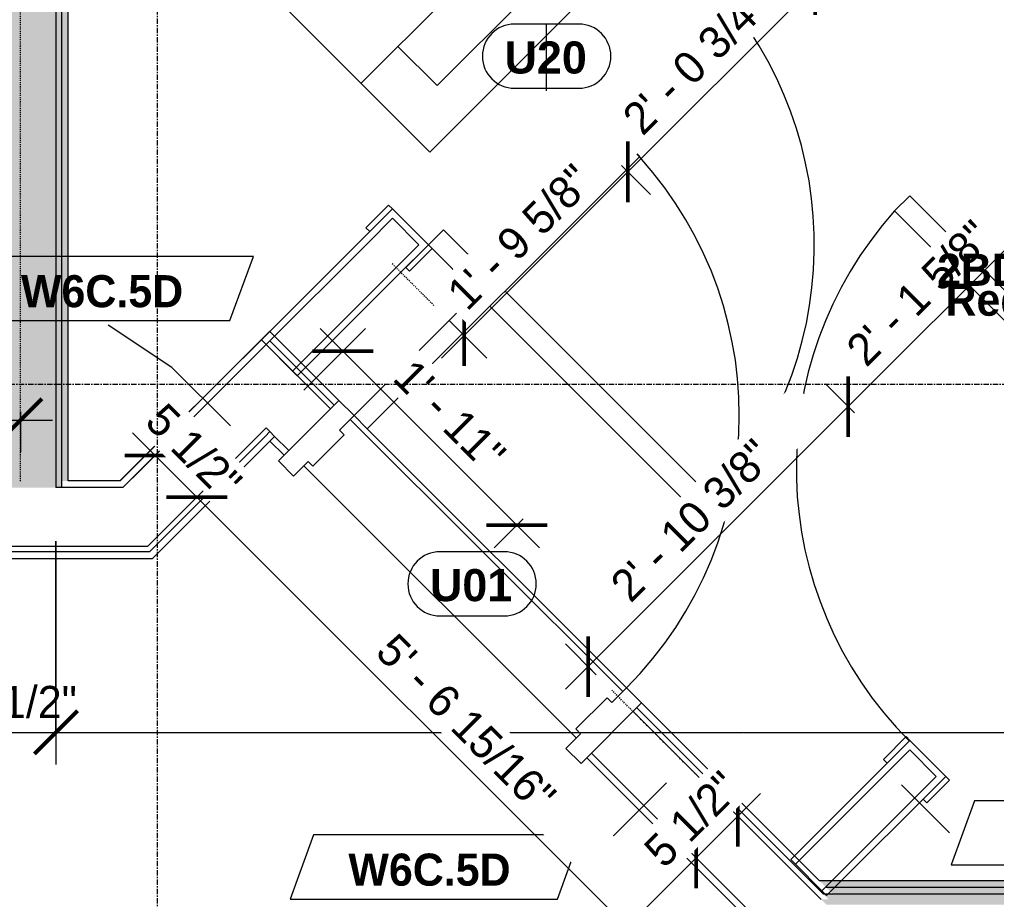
# Model space of a CAD drawing. Header units: inches. Extents: x -4058 to -1781, y 9814 to 12264.
# Drawn here: x -2513.2 to -2421.9, y 10419 to 10501.3 of the extents above; entities that cross this region are included whole.
import ezdxf

# ---------------------------------------------------------------- set-up
doc = ezdxf.new("R2010")
doc.units = ezdxf.units.IN
doc.header["$MEASUREMENT"] = 0
doc.linetypes.add('Dash 3_32_', pattern=[0.1875, 0.09375, -0.09375])
doc.linetypes.add('Grid Line 1_2_', pattern=[0.875, 0.5, -0.125, 0.125, -0.125])
for name, color, linetype, lineweight in [('0-1', 7, 'Continuous', 5), ('0-3', 8, 'Continuous', 9), ('A-ANNO-DIMS', 211, 'Continuous', 9), ('A-ANNO-DIMS-32', 211, 'Continuous', 9), ('A-AREA-IDEN', 2, 'Continuous', 9), ('A-DETL-1', 90, 'Dash 3_32_', 9), ('A-DOOR-1', 7, 'Continuous', 9), ('A-DOOR-2', 31, 'Continuous', 9), ('A-DOOR-FRAM-1', 7, 'Continuous', 9), ('A-DOOR-IDEN', 31, 'Continuous', 9), ('A-FLOR-1', 7, 'Continuous', 9), ('A-FLOR-2', 192, 'Continuous', 9), ('A-WALL-1', 7, 'Continuous', 9), ('A-WALL-2', 113, 'Continuous', 9), ('A-WALL-IDEN', 211, 'Continuous', 9), ('I-WALL-1', 1, 'Continuous', 18), ('I-WALL-2', 10, 'Continuous', 5), ('I-WALL-3', 7, 'Continuous', 9), ('P-SANR-FIXT', 6, 'Continuous', 9), ('S-GRID-1', 1, 'Grid Line 1_2_', 9)]:
    doc.layers.add(name, color=color, linetype=linetype, lineweight=lineweight)
doc.styles.add('Arial_B', font='arialbd.ttf', dxfattribs={"height": 3})
doc.styles.add('Century Gothic', font='ufonts.com_century-gothic.ttf', dxfattribs={"height": 3})
doc.styles.add('Century Gothic_B', font='GOTHICB.TTF', dxfattribs={"height": 3})
doc.dimstyles.new('MARKETING_DIMENSION', dxfattribs={"dimscale": 12, "dimtxt": 3.132505, "dimasz": 0.333333, "dimexe": 0.25, "dimexo": 0.166667, "dimgap": 0.041667, "dimtad": 1, "dimdec": 4, "dimrnd": 0.0625, "dimzin": 3, "dimdsep": 46, "dimlunit": 4, "dimtxsty": 'Century Gothic', "dimblk1": 'OBLIQUE', "dimblk2": 'OBLIQUE', "dimsah": 1, "dimcen": 0.09, "dimdle": 0.25, "dimazin": 0, "dimtfac": 1, "dimtdec": 4, "dimtix": 1, "dimtmove": 0, "dimatfit": 3, "dimfxl": 1, "dimtvp": 1, "dimtfill": 1, "dimfrac": 2, "dimtolj": 1, "dimtzin": 0, "dimarcsym": 2})
doc.dimstyles.new('THE_DIMENSION_STRING_2', dxfattribs={"dimscale": 12, "dimtxt": 3.132505, "dimasz": 0.333333, "dimexe": 0.25, "dimexo": 0.166667, "dimgap": 0.041667, "dimtad": 1, "dimdec": 4, "dimrnd": 0.0625, "dimzin": 3, "dimdsep": 46, "dimlunit": 4, "dimtxsty": 'Century Gothic', "dimblk1": 'OBLIQUE', "dimblk2": 'OBLIQUE', "dimsah": 1, "dimcen": 0.09, "dimdle": 0.25, "dimazin": 0, "dimtfac": 1, "dimtdec": 4, "dimtix": 1, "dimtmove": 0, "dimatfit": 3, "dimfxl": 1, "dimtvp": 1, "dimtfill": 1, "dimfrac": 2, "dimtolj": 1, "dimtzin": 0, "dimarcsym": 2})
doc.dimstyles.new('THE_DIMENSION_STRING_3', dxfattribs={"dimscale": 12, "dimtxt": 3.132505, "dimasz": 0.333333, "dimexe": 0.25, "dimexo": 0.166667, "dimgap": 0.041667, "dimtad": 1, "dimdec": 4, "dimrnd": 0.0625, "dimzin": 3, "dimdsep": 46, "dimlunit": 4, "dimtxsty": 'Century Gothic', "dimblk1": 'OBLIQUE', "dimblk2": 'OBLIQUE', "dimsah": 1, "dimcen": 0.09, "dimdle": 0.25, "dimazin": 0, "dimtfac": 1, "dimtdec": 4, "dimtix": 1, "dimtmove": 0, "dimatfit": 3, "dimfxl": 1, "dimtvp": 1, "dimtfill": 1, "dimfrac": 2, "dimtolj": 1, "dimtzin": 0, "dimarcsym": 2})

# ---------------------------------------------------------------- blocks, each defined once
blk = doc.blocks.new('CTR - 1st Phase - Shell_rvt-1-UNITS PLANS - 3RD FLOOR')
at = {"layer": 'A-FLOR-1'}
for p, q in [((-2486.646, 10459.594), (-2461.19, 10434.138)), ((-2461.19, 10434.138), (-2486.646, 10459.594))]:
    blk.add_line(p, q, dxfattribs=at)
blk = doc.blocks.new('HOLLOW METAL - UNIT DOOR-2191977-UNITS PLANS - 3RD FLOOR')
at = {"layer": 'A-DOOR-1'}
for p, q in [((16.25, -3.875), (18, -3.875)), ((16.25, -39.875), (16.25, -3.875)), ((18, -3.875), (18, -39.875)), ((18, -39.875), (16.25, -39.875))]:
    blk.add_line(p, q, dxfattribs=at)
blk.add_arc((18, -3.875), 36, 180, 270, dxfattribs=at)
at = {"layer": 'A-DOOR-FRAM-1'}
for p, q in [((-20, 4.125), (-18, 4.125)), ((-20, -3.875), (-20, 4.125)), ((-18, 4.125), (-18, 2.1875)), ((18, 4.125), (20, 4.125)), ((18, 2.1875), (18, 4.125)), ((20, 4.125), (20, -3.875)), ((-18, 2.1875), (-17.375, 2.1875)), ((-17.375, 2.1875), (-17.375, -1.9375)), ((17.375, 2.1875), (18, 2.1875)), ((17.375, -1.9375), (17.375, 2.1875)), ((-18, -1.9375), (-18, -3.875)), ((-17.375, -1.9375), (-18, -1.9375)), ((18, -1.9375), (17.375, -1.9375)), ((18, -3.875), (18, -1.9375)), ((-18, -3.875), (-20, -3.875)), ((20, -3.875), (18, -3.875))]:
    blk.add_line(p, q, dxfattribs=at)
blk = doc.blocks.new('CTR - 1st Phase - Common Walls_rvt-1-UNITS PLANS - 3RD FLOOR')
at = {"layer": 'I-WALL-1'}
blk.add_hatch(color=256, dxfattribs=at).paths.add_polyline_path([(-2509.311, 10458.164), (-2508.686, 10458.164), (-2508.686, 10843.139), (-2509.311, 10843.139), (-2509.311, 10463.591)], flags=0)
at = {"layer": 'I-WALL-2'}
for points in [[(-2509.811, 10457.539), (-2509.811, 10843.139), (-2515.311, 10843.139), (-2515.311, 10457.539)], [(-2509.311, 10457.539), (-2509.311, 10843.139), (-2509.811, 10843.139), (-2509.811, 10457.539)], [(-2076.174, 10420.164), (-2076.174, 10420.789), (-2438.471, 10420.789), (-2437.846, 10420.164), (-2088.016, 10420.164)], [(-2076.174, 10419.039), (-2076.174, 10419.539), (-2438.105, 10419.539), (-2437.605, 10419.039), (-2088.016, 10419.039)], [(-2076.174, 10419.539), (-2076.174, 10420.164), (-2437.846, 10420.164), (-2437.221, 10419.539), (-2088.016, 10419.539)], [(-2076.174, 10418.539), (-2076.174, 10419.039), (-2438.312, 10419.039), (-2437.812, 10418.539), (-2088.016, 10418.539)]]:
    blk.add_hatch(color=256, dxfattribs=at).paths.add_polyline_path(points, flags=0)
at = {"layer": 'A-WALL-1'}
for p, q in [((-2509.811, 10843.139), (-2509.811, 10458.164)), ((-2509.311, 10843.139), (-2509.311, 10458.164)), ((-2489.828, 10471.262), (-2489.386, 10471.704)), ((-2494.07, 10467.019), (-2490.181, 10470.908)), ((-2490.181, 10470.908), (-2489.828, 10471.262)), ((-2484.171, 10464.898), (-2490.181, 10470.908)), ((-2483.817, 10465.251), (-2489.828, 10471.262)), ((-2494.512, 10466.577), (-2494.07, 10467.019)), ((-2503.55, 10457.539), (-2494.512, 10466.577)), ((-2501.272, 10452.039), (-2490.623, 10462.688)), ((-2501.064, 10451.539), (-2490.269, 10462.334)), ((-2490.623, 10462.688), (-2490.181, 10463.13)), ((-2490.269, 10462.334), (-2489.828, 10462.776)), ((-2489.828, 10462.776), (-2490.181, 10463.13)), ((-2490.181, 10463.13), (-2489.828, 10462.776)), ((-2489.386, 10462.334), (-2489.828, 10462.776)), ((-2489.828, 10462.776), (-2489.386, 10462.334)), ((-2489.828, 10461.892), (-2489.386, 10462.334)), ((-2488.06, 10461.009), (-2489.386, 10462.334)), ((-2509.811, 10458.164), (-2509.811, 10457.539)), ((-2509.311, 10458.164), (-2509.311, 10457.539)), ((-2509.311, 10457.539), (-2509.811, 10457.539)), ((-2509.311, 10457.539), (-2509.811, 10457.539)), ((-2504.434, 10457.539), (-2509.311, 10457.539)), ((-2503.55, 10457.539), (-2504.434, 10457.539)), ((-2509.934, 10452.039), (-2644.749, 10452.039)), ((-2510.434, 10451.539), (-2644.749, 10451.539)), ((-2501.772, 10451.539), (-2510.434, 10451.539)), ((-2509.05, 10452.039), (-2509.934, 10452.039)), ((-2501.272, 10452.039), (-2509.05, 10452.039)), ((-2501.064, 10451.539), (-2501.772, 10451.539)), ((-2438.105, 10419.539), (-2455.533, 10436.967)), ((-2438.312, 10419.039), (-2455.886, 10436.613)), ((-2443.636, 10416.585), (-2459.776, 10432.724)), ((-2437.221, 10419.539), (-2438.105, 10419.539)), ((-2076.174, 10420.164), (-2437.846, 10420.164)), ((-2076.174, 10419.539), (-2437.221, 10419.539))]:
    blk.add_line(p, q, dxfattribs=at)
at = {"layer": 'I-WALL-3'}
for p, q in [((-2508.686, 10458.164), (-2508.686, 10539.602)), ((-2489.828, 10472.145), (-2494.954, 10467.019)), ((-2489.386, 10471.704), (-2489.828, 10472.145)), ((-2483.375, 10465.693), (-2489.386, 10471.704)), ((-2494.954, 10467.019), (-2503.809, 10458.164)), ((-2500.806, 10450.914), (-2489.828, 10461.892)), ((-2489.828, 10461.892), (-2488.502, 10460.567)), ((-2503.809, 10458.164), (-2508.686, 10458.164)), ((-2644.749, 10450.914), (-2511.059, 10450.914)), ((-2511.059, 10450.914), (-2501.689, 10450.914)), ((-2501.689, 10450.914), (-2500.806, 10450.914)), ((-2438.471, 10420.789), (-2455.091, 10437.409)), ((-2460.217, 10432.282), (-2444.078, 10416.143)), ((-2076.174, 10420.789), (-2438.471, 10420.789))]:
    blk.add_line(p, q, dxfattribs=at)
at = {"layer": '0-3', "rotation": 134.9999999999909}
blk.add_blockref('HOLLOW METAL - UNIT DOOR-2191977-UNITS PLANS - 3RD FLOOR', (-2471.973, 10448.811), dxfattribs=at)
blk = doc.blocks.new('SWING - SINGLE - FLUSH - SWING - FLUSH - 3-0 x 6-8 - PASSAGE-4202136-UNITS PLANS - 3RD FLOOR')
at = {"layer": 'A-DOOR-2'}
for p, q in [((16, 2.375), (16, 38.386)), ((18, 38.386), (16, 38.386)), ((18, 2.375), (18, 38.386)), ((-18, 2.875), (-21, 2.875)), ((-21, 2.875), (-21, 2.375)), ((-18, 2.375), (-18, 2.875)), ((21, 2.875), (18, 2.875)), ((18, 2.875), (18, 2.375)), ((21, 2.375), (21, 2.875)), ((-21, 2.375), (-18, 2.375)), ((18, 2.375), (16, 2.375)), ((18, 2.375), (21, 2.375)), ((-18, -2.375), (-21, -2.375)), ((-21, -2.375), (-21, -2.875)), ((-18, -2.875), (-18, -2.375)), ((21, -2.375), (18, -2.375)), ((18, -2.375), (18, -2.875)), ((21, -2.875), (21, -2.375)), ((-21, -2.875), (-18, -2.875)), ((18, -2.875), (21, -2.875))]:
    blk.add_line(p, q, dxfattribs=at)
blk.add_arc((18, 2.375), 36.067, 93.17885, 180, dxfattribs=at)
blk = doc.blocks.new('SWING - SINGLE - FLUSH - SWING - FLUSH - 3-0 x 6-8 - PASSAGE-4202138-UNITS PLANS - 3RD FLOOR')
at = {"layer": 'A-DOOR-2'}
for p, q in [((16, 10.5), (16, 38.386)), ((18, 38.386), (16, 38.386)), ((18, 10.5), (18, 38.386)), ((16, 2.375), (16, 8.75)), ((18, 2.375), (18, 8.75)), ((-18, 2.875), (-21, 2.875)), ((-21, 2.875), (-21, 2.375)), ((-18, 2.375), (-18, 2.875)), ((21, 2.875), (18, 2.875)), ((18, 2.875), (18, 2.375)), ((21, 2.375), (21, 2.875)), ((-21, 2.375), (-18, 2.375)), ((18, 2.375), (16, 2.375)), ((18, 2.375), (21, 2.375)), ((-18, -2.375), (-21, -2.375)), ((-21, -2.375), (-21, -2.875)), ((-18, -2.875), (-18, -2.375)), ((21, -2.375), (18, -2.375)), ((18, -2.375), (18, -2.875)), ((21, -2.875), (21, -2.375)), ((-21, -2.875), (-18, -2.875)), ((18, -2.875), (21, -2.875))]:
    blk.add_line(p, q, dxfattribs=at)
blk.add_arc((18, 2.375), 36.067, 93.17885, 180, dxfattribs=at)
blk = doc.blocks.new('Stacked Washer and Dryer - 26_x25_ - Private-3627842-UNITS PLANS - 3RD FLOOR')
at = {"layer": 'P-SANR-FIXT'}
for p, q in [((0, 13.625), (32.4375, 13.625)), ((0, 13.625), (0, -13.625)), ((23.34375, -13.625), (23.34375, 13.625)), ((32.4375, 13.625), (32.4375, -13.625)), ((28.53125, 8.75), (23.34375, 8.75)), ((28.53125, -8.75), (28.53125, 8.75)), ((23.34375, -8.75), (28.53125, -8.75)), ((32.4375, -13.625), (0, -13.625))]:
    blk.add_line(p, q, dxfattribs=at)
blk = doc.blocks.new('Wall Tag - Arch Wall-3956453-UNITS PLANS - 3RD FLOOR')
at = {"layer": 'A-WALL-IDEN'}
for p, q in [((-0.3561, 0.0937), (-0.4244, -0.0937)), ((0.4244, 0.0937), (-0.3561, 0.0937)), ((0.3561, -0.0937), (0.4244, 0.0937)), ((-0.4244, -0.0937), (0.3561, -0.0937))]:
    blk.add_line(p, q, dxfattribs=at)
blk = doc.blocks.new('DIMBLOCK359-UNITS PLANS - 3RD FLOOR')
at = {"layer": 'A-ANNO-DIMS-32'}
for p, q in [((-2515.311, 10452.539), (-2515.311, 10431.659)), ((-2515.311, 10434.659), (-2515.311, 10452.539)), ((-2509.811, 10452.539), (-2509.811, 10431.659)), ((-2509.811, 10434.659), (-2509.811, 10452.539)), ((-2515.311, 10434.659), (-2509.811, 10434.659))]:
    blk.add_line(p, q, dxfattribs=at)
at = {"layer": 'A-ANNO-DIMS-32', "lineweight": 50}
for p, q in [((-2515.311, 10434.659), (-2513.311, 10436.659)), ((-2509.811, 10434.659), (-2507.811, 10436.659)), ((-2515.311, 10434.659), (-2517.311, 10432.659)), ((-2509.811, 10434.659), (-2511.811, 10432.659))]:
    blk.add_line(p, q, dxfattribs=at)
at = {"layer": 'A-ANNO-DIMS-32', "color": 0, "insert": (-2518.205, 10439.004), "char_height": 3, "width": 13.54435, "attachment_point": 1, "line_spacing_factor": 0.984502, "style": 'Century Gothic', "bg_fill": 3, "box_fill_scale": 1.25, "bg_fill_color": 256, "bg_fill_true_color": 13158600, "bg_fill_transparency": 0}
blk.add_mtext('5 1/2"', dxfattribs=at)
blk = doc.blocks.new('_Oblique')
at = {"color": 0, "linetype": 'ByBlock', "lineweight": -2}
blk.add_line((-0.5, -0.5), (0.5, 0.5), dxfattribs=at)
blk = doc.blocks.new('DIMBLOCK360-UNITS PLANS - 3RD FLOOR')
at = {"layer": 'A-ANNO-DIMS-32'}
for p, q in [((-2509.811, 10452.539), (-2509.811, 10431.659)), ((-2509.811, 10434.659), (-2509.811, 10452.539)), ((-2076.174, 10435.487), (-2076.174, 10431.659)), ((-2076.174, 10434.659), (-2076.174, 10435.487)), ((-2509.811, 10434.659), (-2076.174, 10434.659))]:
    blk.add_line(p, q, dxfattribs=at)
at = {"layer": 'A-ANNO-DIMS-32', "lineweight": 50}
for p, q in [((-2509.811, 10434.659), (-2507.811, 10436.659)), ((-2076.174, 10434.659), (-2074.174, 10436.659)), ((-2509.811, 10434.659), (-2511.811, 10432.659)), ((-2076.174, 10434.659), (-2078.174, 10432.659))]:
    blk.add_line(p, q, dxfattribs=at)
at = {"layer": 'A-ANNO-DIMS-32', "color": 0, "insert": (-2303.235, 10439.004), "char_height": 3, "width": 24.5827, "attachment_point": 1, "line_spacing_factor": 0.984502, "style": 'Century Gothic', "bg_fill": 3, "box_fill_scale": 1.25, "bg_fill_color": 256, "bg_fill_true_color": 13158600, "bg_fill_transparency": 0}
blk.add_mtext('36\' - 1 5/8"', dxfattribs=at)
blk = doc.blocks.new('DIMBLOCK451-UNITS PLANS - 3RD FLOOR')
at = {"layer": 'A-ANNO-DIMS-32'}
for p, q in [((-2502.657, 10462.675), (-2496.647, 10456.664)), ((-2499.95, 10461.139), (-2502.657, 10458.432)), ((-2500.536, 10460.553), (-2499.95, 10461.139)), ((-2496.061, 10457.25), (-2498.768, 10454.543)), ((-2496.647, 10456.664), (-2496.061, 10457.25))]:
    blk.add_line(p, q, dxfattribs=at)
at = {"layer": 'A-ANNO-DIMS-32', "lineweight": 50}
for p, q in [((-2500.536, 10460.553), (-2503.364, 10460.553)), ((-2500.536, 10460.553), (-2497.707, 10460.553)), ((-2496.647, 10456.664), (-2499.475, 10456.664)), ((-2496.647, 10456.664), (-2493.818, 10456.664))]:
    blk.add_line(p, q, dxfattribs=at)
at = {"layer": 'A-ANNO-DIMS-32', "color": 0, "insert": (-2499.509, 10465.672), "char_height": 3, "width": 13.54435, "attachment_point": 1, "rotation": 315, "line_spacing_factor": 0.984502, "style": 'Century Gothic', "bg_fill": 3, "box_fill_scale": 1.25, "bg_fill_color": 256, "bg_fill_true_color": 13158600, "bg_fill_transparency": 0}
blk.add_mtext('5 1/2"', dxfattribs=at)
blk = doc.blocks.new('DIMBLOCK452-UNITS PLANS - 3RD FLOOR')
at = {"layer": 'A-ANNO-DIMS-32'}
for p, q in [((-2496.061, 10457.25), (-2498.768, 10454.543)), ((-2496.647, 10456.664), (-2496.061, 10457.25)), ((-2496.647, 10456.664), (-2449.306, 10409.324)), ((-2448.72, 10409.91), (-2451.427, 10407.203)), ((-2449.306, 10409.324), (-2448.72, 10409.91))]:
    blk.add_line(p, q, dxfattribs=at)
at = {"layer": 'A-ANNO-DIMS-32', "lineweight": 50}
for p, q in [((-2496.647, 10456.664), (-2499.475, 10456.664)), ((-2496.647, 10456.664), (-2493.818, 10456.664)), ((-2449.306, 10409.324), (-2452.135, 10409.324)), ((-2449.306, 10409.324), (-2446.478, 10409.324))]:
    blk.add_line(p, q, dxfattribs=at)
at = {"layer": 'A-ANNO-DIMS-32', "color": 0, "insert": (-2477.973, 10444.136), "char_height": 3, "width": 27.38704, "attachment_point": 1, "rotation": 315, "line_spacing_factor": 0.984502, "style": 'Century Gothic', "bg_fill": 3, "box_fill_scale": 1.25, "bg_fill_color": 256, "bg_fill_true_color": 13158600, "bg_fill_transparency": 0}
blk.add_mtext('5\' - 6 15/16"', dxfattribs=at)
blk = doc.blocks.new('DIMBLOCK455-UNITS PLANS - 3RD FLOOR')
at = {"layer": 'A-ANNO-DIMS-32', "lineweight": 50}
for p, q in [((-2449.99, 10422.938), (-2449.99, 10425.767)), ((-2449.99, 10422.938), (-2449.99, 10420.11)), ((-2497.343, 10375.585), (-2497.343, 10378.414)), ((-2497.343, 10375.585), (-2497.343, 10372.757))]:
    blk.add_line(p, q, dxfattribs=at)
at = {"layer": 'A-ANNO-DIMS-32'}
for p, q in [((-2450.575, 10423.524), (-2447.868, 10420.817)), ((-2449.99, 10422.938), (-2450.575, 10423.524)), ((-2497.343, 10375.585), (-2449.99, 10422.938)), ((-2497.928, 10376.171), (-2495.221, 10373.464)), ((-2497.343, 10375.585), (-2497.928, 10376.171))]:
    blk.add_line(p, q, dxfattribs=at)
at = {"layer": 'A-ANNO-DIMS-32', "color": 0, "insert": (-2484.808, 10394.265), "char_height": 3, "width": 27.38704, "attachment_point": 1, "rotation": 45, "line_spacing_factor": 0.984502, "style": 'Century Gothic', "bg_fill": 3, "box_fill_scale": 1.25, "bg_fill_color": 256, "bg_fill_true_color": 13158600, "bg_fill_transparency": 0}
blk.add_mtext('5\' - 6 15/16"', dxfattribs=at)
blk = doc.blocks.new('DIMBLOCK456-UNITS PLANS - 3RD FLOOR')
at = {"layer": 'A-ANNO-DIMS-32', "lineweight": 50}
for p, q in [((-2446.1, 10426.827), (-2446.1, 10429.656)), ((-2446.1, 10426.827), (-2446.1, 10423.999)), ((-2449.99, 10422.938), (-2449.99, 10425.767)), ((-2449.99, 10422.938), (-2449.99, 10420.11))]:
    blk.add_line(p, q, dxfattribs=at)
at = {"layer": 'A-ANNO-DIMS-32'}
for p, q in [((-2449.99, 10422.938), (-2443.979, 10428.949)), ((-2446.686, 10427.413), (-2443.979, 10424.706)), ((-2446.1, 10426.827), (-2446.686, 10427.413)), ((-2450.575, 10423.524), (-2447.868, 10420.817)), ((-2449.99, 10422.938), (-2450.575, 10423.524))]:
    blk.add_line(p, q, dxfattribs=at)
at = {"layer": 'A-ANNO-DIMS-32', "color": 0, "insert": (-2455.108, 10423.965), "char_height": 3, "width": 13.54435, "attachment_point": 1, "rotation": 45, "line_spacing_factor": 0.984502, "style": 'Century Gothic', "bg_fill": 3, "box_fill_scale": 1.25, "bg_fill_color": 256, "bg_fill_true_color": 13158600, "bg_fill_transparency": 0}
blk.add_mtext('5 1/2"', dxfattribs=at)
blk = doc.blocks.new('DIMBLOCK480-UNITS PLANS - 3RD FLOOR')
at = {"layer": 'A-ANNO-DIMS-32'}
for p, q in [((-2486.646, 10466.665), (-2480.896, 10472.415)), ((-2485.139, 10472.415), (-2464.633, 10451.909)), ((-2483.018, 10470.293), (-2486.646, 10466.665)), ((-2466.168, 10454.616), (-2468.876, 10451.909)), ((-2466.754, 10454.03), (-2466.168, 10454.616))]:
    blk.add_line(p, q, dxfattribs=at)
at = {"layer": 'A-ANNO-DIMS-32', "lineweight": 50}
for p, q in [((-2483.018, 10470.293), (-2485.846, 10470.293)), ((-2483.018, 10470.293), (-2480.189, 10470.293)), ((-2466.754, 10454.03), (-2469.583, 10454.03)), ((-2466.754, 10454.03), (-2463.926, 10454.03))]:
    blk.add_line(p, q, dxfattribs=at)
at = {"layer": 'A-ANNO-DIMS-32', "color": 0, "insert": (-2476.349, 10469.77), "char_height": 3, "width": 15.39402, "attachment_point": 1, "rotation": 315, "line_spacing_factor": 0.984502, "style": 'Century Gothic', "bg_fill": 3, "box_fill_scale": 1.25, "bg_fill_color": 256, "bg_fill_true_color": 13158600, "bg_fill_transparency": 0}
blk.add_mtext('1\' - 11"', dxfattribs=at)
blk = doc.blocks.new('Door Tag - Type Mark-2601225-UNITS PLANS - 3RD FLOOR')
at = {"layer": 'A-DOOR-IDEN'}
for p, q in [((0.09375, 0.09375), (-0.09375, 0.09375)), ((-0.09375, -0.09375), (0.09375, -0.09375))]:
    blk.add_line(p, q, dxfattribs=at)
for centre, start, end in [((-0.09375, 0), 90, 270), ((0.09375, 0), 270, 90)]:
    blk.add_arc(centre, 0.09375, start, end, dxfattribs=at)
blk = doc.blocks.new('DIMBLOCK648-UNITS PLANS - 3RD FLOOR')
at = {"layer": 'A-ANNO-DIMS-32', "lineweight": 50}
for p, q in [((-2456.376, 10487.06), (-2456.376, 10489.889)), ((-2456.376, 10487.06), (-2456.376, 10484.232)), ((-2471.68, 10471.756), (-2471.68, 10474.585)), ((-2471.68, 10471.756), (-2471.68, 10468.928))]:
    blk.add_line(p, q, dxfattribs=at)
at = {"layer": 'A-ANNO-DIMS-32'}
for p, q in [((-2473.801, 10469.635), (-2456.376, 10487.06)), ((-2456.962, 10487.646), (-2454.255, 10484.939)), ((-2456.376, 10487.06), (-2456.962, 10487.646)), ((-2473.082, 10473.158), (-2469.558, 10469.635)), ((-2471.68, 10471.756), (-2473.082, 10473.158))]:
    blk.add_line(p, q, dxfattribs=at)
at = {"layer": 'A-ANNO-DIMS-32', "color": 0, "insert": (-2473.517, 10476.064), "char_height": 3, "width": 21.77837, "attachment_point": 1, "rotation": 45, "line_spacing_factor": 0.984502, "style": 'Century Gothic', "bg_fill": 3, "box_fill_scale": 1.25, "bg_fill_color": 256, "bg_fill_true_color": 13158600, "bg_fill_transparency": 0}
blk.add_mtext('1\' - 9 5/8"', dxfattribs=at)
blk = doc.blocks.new('DIMBLOCK649-UNITS PLANS - 3RD FLOOR')
at = {"layer": 'A-ANNO-DIMS-32'}
for p, q in [((-2445.051, 10510.734), (-2436.755, 10502.438)), ((-2438.877, 10504.559), (-2445.051, 10510.734)), ((-2456.376, 10487.06), (-2438.877, 10504.559)), ((-2456.962, 10487.646), (-2454.255, 10484.939)), ((-2456.376, 10487.06), (-2456.962, 10487.646))]:
    blk.add_line(p, q, dxfattribs=at)
at = {"layer": 'A-ANNO-DIMS-32', "lineweight": 50}
for p, q in [((-2438.877, 10504.559), (-2438.877, 10507.388)), ((-2438.877, 10504.559), (-2438.877, 10501.731)), ((-2456.376, 10487.06), (-2456.376, 10489.889)), ((-2456.376, 10487.06), (-2456.376, 10484.232))]:
    blk.add_line(p, q, dxfattribs=at)
at = {"layer": 'A-ANNO-DIMS-32', "color": 0, "insert": (-2457.115, 10492.466), "char_height": 3, "width": 21.77837, "attachment_point": 1, "rotation": 45, "line_spacing_factor": 0.984502, "style": 'Century Gothic', "bg_fill": 3, "box_fill_scale": 1.25, "bg_fill_color": 256, "bg_fill_true_color": 13158600, "bg_fill_transparency": 0}
blk.add_mtext('2\' - 0 3/4"', dxfattribs=at)
blk = doc.blocks.new('DIMBLOCK754-UNITS PLANS - 3RD FLOOR')
at = {"layer": 'A-ANNO-DIMS-32', "lineweight": 50}
for p, q in [((-2417.657, 10483.237), (-2417.657, 10486.066)), ((-2417.657, 10483.237), (-2417.657, 10480.409)), ((-2435.779, 10465.116), (-2435.779, 10467.944)), ((-2435.779, 10465.116), (-2435.779, 10462.287))]:
    blk.add_line(p, q, dxfattribs=at)
at = {"layer": 'A-ANNO-DIMS-32'}
for p, q in [((-2409.748, 10475.327), (-2419.779, 10485.358)), ((-2417.657, 10483.237), (-2435.779, 10465.116)), ((-2417.657, 10483.237), (-2409.748, 10475.327)), ((-2435.193, 10464.53), (-2437.9, 10467.237)), ((-2435.779, 10465.116), (-2435.193, 10464.53))]:
    blk.add_line(p, q, dxfattribs=at)
at = {"layer": 'A-ANNO-DIMS-32', "color": 0, "insert": (-2436.207, 10470.832), "char_height": 3, "width": 21.77837, "attachment_point": 1, "rotation": 45, "line_spacing_factor": 0.984502, "style": 'Century Gothic', "bg_fill": 3, "box_fill_scale": 1.25, "bg_fill_color": 256, "bg_fill_true_color": 13158600, "bg_fill_transparency": 0}
blk.add_mtext('2\' - 1 5/8"', dxfattribs=at)
blk = doc.blocks.new('DIMBLOCK755-UNITS PLANS - 3RD FLOOR')
at = {"layer": 'A-ANNO-DIMS-32', "lineweight": 50}
for p, q in [((-2435.779, 10465.116), (-2435.779, 10467.944)), ((-2435.779, 10465.116), (-2435.779, 10462.287)), ((-2460.084, 10440.811), (-2460.084, 10443.639)), ((-2460.084, 10440.811), (-2460.084, 10437.982))]:
    blk.add_line(p, q, dxfattribs=at)
at = {"layer": 'A-ANNO-DIMS-32'}
for p, q in [((-2435.193, 10464.53), (-2437.9, 10467.237)), ((-2435.779, 10465.116), (-2462.205, 10438.689)), ((-2435.779, 10465.116), (-2435.193, 10464.53)), ((-2459.327, 10440.054), (-2462.205, 10442.932)), ((-2460.084, 10440.811), (-2459.327, 10440.054))]:
    blk.add_line(p, q, dxfattribs=at)
at = {"layer": 'A-ANNO-DIMS-32', "color": 0, "insert": (-2458.247, 10448.793), "char_height": 3, "width": 24.5827, "attachment_point": 1, "rotation": 45, "line_spacing_factor": 0.984502, "style": 'Century Gothic', "bg_fill": 3, "box_fill_scale": 1.25, "bg_fill_color": 256, "bg_fill_true_color": 13158600, "bg_fill_transparency": 0}
blk.add_mtext('2\' - 10 3/8"', dxfattribs=at)
blk = doc.blocks.new('DIMBLOCK1431-UNITS PLANS - 3RD FLOOR')
at = {"layer": 'A-ANNO-DIMS-32'}
for p, q in [((-2647.124, 10473.539), (-2647.124, 10460.844)), ((-2647.124, 10463.844), (-2647.124, 10473.539)), ((-2513.124, 10464.672), (-2513.124, 10460.844)), ((-2513.124, 10463.844), (-2513.124, 10464.672)), ((-2650.124, 10463.844), (-2510.124, 10463.844))]:
    blk.add_line(p, q, dxfattribs=at)
at = {"layer": 'A-ANNO-DIMS-32', "lineweight": 50}
for p, q in [((-2647.124, 10463.844), (-2645.124, 10465.844)), ((-2513.124, 10463.844), (-2511.124, 10465.844)), ((-2647.124, 10463.844), (-2649.124, 10461.844)), ((-2513.124, 10463.844), (-2515.124, 10461.844))]:
    blk.add_line(p, q, dxfattribs=at)
at = {"layer": 'A-ANNO-DIMS-32', "color": 0, "insert": (-2586.538, 10468.189), "char_height": 3, "width": 15.39402, "attachment_point": 1, "line_spacing_factor": 0.984502, "style": 'Century Gothic', "bg_fill": 3, "box_fill_scale": 1.25, "bg_fill_color": 256, "bg_fill_true_color": 13158600, "bg_fill_transparency": 0}
blk.add_mtext('11\' - 2"', dxfattribs=at)

msp = doc.modelspace()

# ---------------------------------------------------------------- linework, layer by layer
at = {"layer": 'A-DETL-1'}
for p, q in [((-2513.12374, 10458.15981), (-2513.12374, 10812.15981)), ((-2474.49575, 10474.57256), (-2478.38484, 10478.46165)), ((-2444.51464, 10425.24157), (-2457.91237, 10438.63931))]:
    msp.add_line(p, q, dxfattribs=at)
at = {"layer": 'A-DOOR-IDEN'}
msp.add_line((-2463.96497, 10494.64928), (-2463.96497, 10500.8736), dxfattribs=at)
at = {"layer": 'A-FLOR-2'}
for p, q in [((-2503.83374, 10458.1644), (-2489.84011, 10472.15803)), ((-2482.31453, 10463.92535), (-2456.85869, 10438.46951)), ((-2480.72354, 10463.04147), (-2456.50514, 10438.82306))]:
    msp.add_line(p, q, dxfattribs=at)
at = {"layer": 'A-WALL-2'}
for p, q in [((-2478.37228, 10483.60074), (-2481.12304, 10480.84998)), ((-2475.01352, 10480.24198), (-2478.37228, 10483.60074)), ((-2478.37228, 10482.71685), (-2480.6811, 10480.40803)), ((-2475.8974, 10480.24198), (-2478.37228, 10482.71685)), ((-2481.12304, 10480.84998), (-2490.62304, 10471.34998)), ((-2490.1811, 10470.90803), (-2480.6811, 10480.40803)), ((-2478.20622, 10477.93316), (-2475.8974, 10480.24198)), ((-2477.76428, 10477.49122), (-2475.01352, 10480.24198)), ((-2487.70622, 10468.43316), (-2478.20622, 10477.93316)), ((-2487.26428, 10467.99122), (-2477.76428, 10477.49122)), ((-2490.62304, 10471.34998), (-2487.26428, 10467.99122)), ((-2430.02622, 10433.90701), (-2441.16121, 10422.77203)), ((-2426.66746, 10430.54826), (-2430.02622, 10433.90701)), ((-2430.02622, 10433.02313), (-2440.71927, 10422.33009)), ((-2427.55135, 10430.54826), (-2430.02622, 10433.02313)), ((-2438.24439, 10419.85521), (-2427.55135, 10430.54826)), ((-2437.80245, 10419.41327), (-2426.66746, 10430.54826)), ((-2441.16121, 10422.77203), (-2437.80245, 10419.41327))]:
    msp.add_line(p, q, dxfattribs=at)
at = {"layer": 'A-WALL-IDEN'}
for p, q in [((-2498.97251, 10468.78343), (-2504.94918, 10472.7395)), ((-2493.51778, 10463.3287), (-2498.97251, 10468.78343)), ((-2452.75468, 10429.94608), (-2460.62019, 10422.08058)), ((-2430.81018, 10429.7643), (-2426.30713, 10425.26125))]:
    msp.add_line(p, q, dxfattribs=at)

# ---------------------------------------------------------------- block references
at = {"layer": '0-1'}
for name in ['CTR - 1st Phase - Shell_rvt-1-UNITS PLANS - 3RD FLOOR', 'CTR - 1st Phase - Common Walls_rvt-1-UNITS PLANS - 3RD FLOOR']:
    msp.add_blockref(name, (0, 0), dxfattribs=at)
at = {"layer": 'A-DOOR-2'}
for name, p, rotation in [('SWING - SINGLE - FLUSH - SWING - FLUSH - 3-0 x 6-8 - PASSAGE-4202138-UNITS PLANS - 3RD FLOOR', (-2463.96497, 10494.64928), 225.0000000000305), ('SWING - SINGLE - FLUSH - SWING - FLUSH - 3-0 x 6-8 - PASSAGE-4202136-UNITS PLANS - 3RD FLOOR', (-2415.61892, 10444.95556), 45.00000000006748)]:
    msp.add_blockref(name, p, dxfattribs=dict(at, rotation=rotation))
at = {"layer": 'A-WALL-IDEN', "xscale": 31.99999999999999, "yscale": 31.99999999999999, "zscale": 31.99999999999999}
for p in [(-2504.94918, 10476.15752), (-2412.57542, 10425.26125), (-2474.35189, 10422.08058)]:
    msp.add_blockref('Wall Tag - Arch Wall-3956453-UNITS PLANS - 3RD FLOOR', p, dxfattribs=at)
at = {"layer": 'P-SANR-FIXT', "rotation": 314.9999999999666}
msp.add_blockref('Stacked Washer and Dryer - 26_x25_ - Private-3627842-UNITS PLANS - 3RD FLOOR', (-2488.17932, 10521.48794), dxfattribs=at)

# ---------------------------------------------------------------- texts
at = {"layer": 'A-DOOR-IDEN', "insert": (-2467.89686, 10499.25346), "char_height": 3, "width": 9.393, "attachment_point": 1, "style": 'Arial_B'}
msp.add_mtext('U20', dxfattribs=at)
at = {"layer": 'A-WALL-IDEN', "char_height": 3, "width": 19.594, "attachment_point": 1, "style": 'Century Gothic_B'}
for insert in [(-2513.08479, 10477.40505), (-2482.4875, 10423.32811)]:
    msp.add_mtext('W6C.5D', dxfattribs=dict(at, insert=insert))

# ---------------------------------------------------------------- next in the draw order: dimensions: what is measured, and where the dimension line sits
at = {"layer": 'A-ANNO-DIMS'}
dim = msp.add_linear_dim(base=(-2509.81124, 10434.65899), p1=(-2515.31124, 10454.5394), p2=(-2509.81124, 10454.5394), dimstyle='THE_DIMENSION_STRING_2', override={"dimpost": '<>', "dimfxl": 5.5}, dxfattribs=at)
dim.commit()
dim.dimension.update_dxf_attribs({"geometry": 'DIMBLOCK359-UNITS PLANS - 3RD FLOOR', "text_midpoint": (-2512.56124, 10436.90066)})

# ---------------------------------------------------------------- next in the draw order: dimensions: what is measured, and where the dimension line sits
dim = msp.add_linear_dim(base=(-2076.17374, 10434.65899), p1=(-2509.81124, 10454.5394), p2=(-2076.17374, 10437.48741), dimstyle='THE_DIMENSION_STRING_2', override={"dimpost": '<>', "dimfxl": 433.972639}, dxfattribs=at)
dim.commit()
dim.dimension.update_dxf_attribs({"geometry": 'DIMBLOCK360-UNITS PLANS - 3RD FLOOR', "text_midpoint": (-2292.99249, 10436.90066)})

# ---------------------------------------------------------------- next in the draw order: dimensions: what is measured, and where the dimension line sits
dim = msp.add_linear_dim(base=(-2496.64663, 10456.66433), p1=(-2498.53572, 10462.55341), p2=(-2494.64663, 10458.66433), angle=315, dimstyle='THE_DIMENSION_STRING_2', override={"dimpost": '<>', "dimfxl": 5.5}, dxfattribs=at)
dim.commit()
dim.dimension.update_dxf_attribs({"geometry": 'DIMBLOCK451-UNITS PLANS - 3RD FLOOR', "text_midpoint": (-2497.00607, 10460.19397)})

# ---------------------------------------------------------------- next in the draw order: linework, layer by layer
at = {"layer": 'S-GRID-1'}
msp.add_line((-2500.32374, 9814.0266), (-2500.32374, 12247.50061), dxfattribs=at)

# ---------------------------------------------------------------- next in the draw order: dimensions: what is measured, and where the dimension line sits
at = {"layer": 'A-ANNO-DIMS'}
dim = msp.add_linear_dim(base=(-2449.30617, 10409.32386), p1=(-2494.64663, 10458.66433), p2=(-2447.30617, 10411.32386), angle=315, dimstyle='THE_DIMENSION_STRING_2', override={"dimpost": '<>', "dimfxl": 66.949524}, dxfattribs=at)
dim.commit()
dim.dimension.update_dxf_attribs({"geometry": 'DIMBLOCK452-UNITS PLANS - 3RD FLOOR', "text_midpoint": (-2471.3913, 10434.5792)})

# ---------------------------------------------------------------- next in the draw order: texts
at = {"layer": 'A-DOOR-IDEN', "insert": (-2474.86495, 10449.92376), "char_height": 3, "width": 9.393, "attachment_point": 1, "style": 'Arial_B'}
msp.add_mtext('U01', dxfattribs=at)

# ---------------------------------------------------------------- next in the draw order: dimensions: what is measured, and where the dimension line sits
at = {"layer": 'A-ANNO-DIMS'}
for base, p1, p2, angle, override, picture, middle in [((-2466.75421, 10454.02983), (-2488.05978, 10465.25118), (-2464.75421, 10456.02983), 315, {"dimpost": '<>', "dimfxl": 25.063569}, 'DIMBLOCK480-UNITS PLANS - 3RD FLOOR', (-2473.47173, 10463.57577)), ((-2449.98955, 10422.93831), (-2499.34258, 10377.58529), (-2451.98955, 10424.93831), 45, {"dimpost": '<>', "dimfxl": 66.967291}, 'DIMBLOCK455-UNITS PLANS - 3RD FLOOR', (-2475.25116, 10400.8469))]:
    dim = msp.add_linear_dim(base=base, p1=p1, p2=p2, angle=angle, dimstyle='THE_DIMENSION_STRING_2', override=override, dxfattribs=at)
    dim.commit()
    dim.dimension.update_dxf_attribs({"geometry": picture, "text_midpoint": middle})

# ---------------------------------------------------------------- next in the draw order: block references
at = {"layer": 'A-DOOR-IDEN', "xscale": 31.99999999999999, "yscale": 31.99999999999999, "zscale": 31.99999999999999}
msp.add_blockref('Door Tag - Type Mark-2601225-UNITS PLANS - 3RD FLOOR', (-2470.93307, 10448.5439), dxfattribs=at)

# ---------------------------------------------------------------- next in the draw order: dimensions: what is measured, and where the dimension line sits
at = {"layer": 'A-ANNO-DIMS'}
for base, p1, p2, dimstyle, override, picture, middle in [((-2456.37587, 10487.06017), (-2474.49575, 10474.57256), (-2458.37587, 10489.06017), 'THE_DIMENSION_STRING_3', {"dimpost": '<>', "dimfxl": 21.673521}, 'DIMBLOCK648-UNITS PLANS - 3RD FLOOR', (-2465.61284, 10480.9934)), ((-2446.10046, 10426.8274), (-2451.98955, 10424.93831), (-2448.10046, 10428.8274), 'THE_DIMENSION_STRING_2', {"dimpost": '<>', "dimfxl": 5.5}, 'DIMBLOCK456-UNITS PLANS - 3RD FLOOR', (-2449.63011, 10426.46796))]:
    dim = msp.add_linear_dim(base=base, p1=p1, p2=p2, angle=45, dimstyle=dimstyle, override=override, dxfattribs=at)
    dim.commit()
    dim.dimension.update_dxf_attribs({"geometry": picture, "text_midpoint": middle})

# ---------------------------------------------------------------- next in the draw order: dimensions: what is measured, and where the dimension line sits
dim = msp.add_linear_dim(base=(-2438.87657, 10504.55947), p1=(-2458.37587, 10489.06017), p2=(-2446.46568, 10512.14858), angle=45, dimstyle='THE_DIMENSION_STRING_3', override={"dimpost": '<>', "dimfxl": 25.979357}, dxfattribs=at)
dim.commit()
dim.dimension.update_dxf_attribs({"geometry": 'DIMBLOCK649-UNITS PLANS - 3RD FLOOR', "text_midpoint": (-2449.21132, 10497.39492)})

# ---------------------------------------------------------------- next in the draw order: block references
at = {"layer": 'A-DOOR-IDEN', "xscale": 31.99999999999999, "yscale": 31.99999999999999, "zscale": 31.99999999999999}
msp.add_blockref('Door Tag - Type Mark-2601225-UNITS PLANS - 3RD FLOOR', (-2463.96497, 10497.8736), dxfattribs=at)

# ---------------------------------------------------------------- next in the draw order: dimensions: what is measured, and where the dimension line sits
at = {"layer": 'A-ANNO-DIMS'}
dim = msp.add_linear_dim(base=(-2435.778905, 10465.115541), p1=(-2408.333486, 10473.913237), p2=(-2433.778905, 10463.115541), angle=45, dimstyle='THE_DIMENSION_STRING_3', override={"dimpost": '<>', "dimfxl": 27.641627}, dxfattribs=at)
dim.commit()
dim.dimension.update_dxf_attribs({"geometry": 'DIMBLOCK754-UNITS PLANS - 3RD FLOOR', "text_midpoint": (-2428.303228, 10475.761422)})

# ---------------------------------------------------------------- next in the draw order: texts
at = {"layer": 'A-AREA-IDEN', "char_height": 3, "attachment_point": 1, "style": 'Century Gothic_B'}
for s, insert, width in [('2BD - ENTRY', (-2427.48511, 10479.4061), 29.492), ('Redundant', (-2426.6977, 10476.60975), 27.573)]:
    msp.add_mtext(s, dxfattribs=dict(at, insert=insert, width=width))

# ---------------------------------------------------------------- next in the draw order: dimensions: what is measured, and where the dimension line sits
at = {"layer": 'A-ANNO-DIMS'}
dim = msp.add_linear_dim(base=(-2460.08375, 10440.81069), p1=(-2433.7789, 10463.11554), p2=(-2457.91237, 10438.63931), angle=45, dimstyle='THE_DIMENSION_STRING_3', override={"dimpost": '<>', "dimfxl": 34.373103}, dxfattribs=at)
dim.commit()
dim.dimension.update_dxf_attribs({"geometry": 'DIMBLOCK755-UNITS PLANS - 3RD FLOOR', "text_midpoint": (-2449.51643, 10454.54822)})

# ---------------------------------------------------------------- next in the draw order: linework, layer by layer
at = {"layer": 'S-GRID-1'}
msp.add_line((-1781.27288, 10467.1894), (-4041.7795, 10467.1894), dxfattribs=at)

# ---------------------------------------------------------------- next in the draw order: dimensions: what is measured, and where the dimension line sits
at = {"layer": 'A-ANNO-DIMS'}
dim = msp.add_linear_dim(base=(-2513.12374, 10463.84379), p1=(-2647.12374, 10475.5394), p2=(-2513.12374, 10466.67221), dimstyle='MARKETING_DIMENSION', override={"dimpost": '<>', "dimfxl": 134.293064}, dxfattribs=at)
dim.commit()
dim.dimension.update_dxf_attribs({"geometry": 'DIMBLOCK1431-UNITS PLANS - 3RD FLOOR', "text_midpoint": (-2580.12374, 10465.88151)})

doc.saveas('drawing.dxf')
